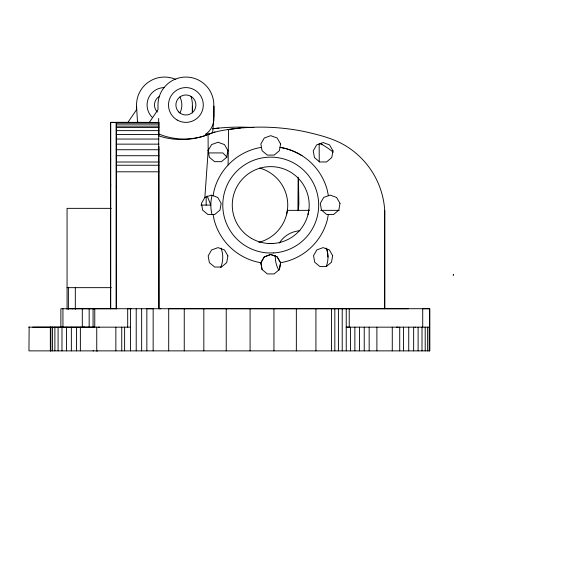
<?xml version="1.0" encoding="UTF-8"?>
<svg xmlns="http://www.w3.org/2000/svg" width="579" height="579" viewBox="0 0 579 579"><rect width="100%" height="100%" fill="white"/><g stroke="black" fill="none" stroke-linecap="round" stroke-linejoin="round"><path stroke-width="0.87" d="M422.721 327.164L422.721 308.723L429.698 308.716L429.698 350.874L28.957 350.874L29.138 327.164M50.872 350.874L50.88 327.164M52.457 350.874L52.457 327.164M54.882 350.874L54.882 327.164M58.088 350.874L58.088 327.164M61.975 350.874L61.975 327.164M66.44 350.874L66.44 327.164M71.355 350.874L71.355 327.164M76.573 350.874L76.573 327.164M80.372 350.874L80.372 327.164M32.735 327.164L94.768 327.164L94.768 308.723L93.429 308.723M96.744 350.874L96.744 327.164M115.851 350.874L115.851 327.164M116.27 122.415L116.27 308.723L116.285 122.386L158.95 122.43L158.95 135.964L163.488 137.281A73.634 73.634 0 0 0 204.213 135.935C215.547 130.76 227.996 129.392 240.263 128.075M121.749 350.874L121.749 327.164M124.615 350.874L124.615 327.164M127.691 327.164L127.691 308.723L131.238 308.723M175.821 79.475A27.922 27.922 0 0 0 136.572 106.232L137.52 122.408M429.705 350.867L429.698 308.716L158.95 308.723L158.653 118.42M192.366 112.934L192.366 106.232A27.922 27.922 0 0 0 191.027 96.353M213.796 117.124L213.796 106.232A27.922 27.922 0 0 0 185.902 77.058A27.922 27.922 0 0 0 158.002 106.232L158.002 109.67L149.339 122.401M346.235 350.874L346.235 308.723M349.231 308.723L349.231 327.164L346.235 327.164L429.698 327.164M350.454 350.874L350.454 327.164M354.869 350.874L354.869 327.164M359.465 350.874L359.465 327.164M364.234 350.874L364.234 327.164M369.163 350.874L369.163 327.164M376.893 350.874L376.893 327.164M384.709 210.358L384.709 308.723L384.709 210.358A81.559 81.559 0 0 0 343.542 144.569C331.326 137.744 317.545 134.567 304.018 131.476A218.225 218.225 0 0 0 227.547 129.645M392.272 350.874L392.272 327.164M399.72 350.874L399.72 327.164M403.52 350.874L403.52 327.164M408.738 350.874L408.738 327.164M413.645 350.874L413.645 327.164M418.11 350.874L418.118 327.164M422.004 350.874L422.004 327.164M425.21 350.874L425.21 327.164M427.635 350.874L427.635 327.164M429.213 350.874L429.213 327.164M192.344 112.333L192.366 106.232M297.932 210.358L298.149 177.203M228.097 165.051L228.56 129.522M298.446 210.358L298.851 203.367L298.482 178.166M204.872 197.432L211.306 195.094L217.74 197.432L221.164 203.367L219.977 210.105L214.729 214.505L207.883 214.505L202.636 210.105L201.449 203.367L204.872 197.432L208.172 150.518L208.078 134.531M206.167 205.089L206.182 196.954M212.638 132.316L213.752 120.171L213.796 106.232L213.752 120.171C213.354 125.672 210.401 130.897 205.892 134.075L205.9 135.32M279.396 269.524L280.576 262.721L277.153 256.844L270.711 254.507L264.292 256.852L260.876 262.736L262.055 269.524L267.303 273.925L274.164 273.925L279.396 269.524L280.583 262.779L277.16 256.852L270.726 254.507L264.285 256.859L260.868 262.779L262.055 269.524M213.086 195.738L214.078 190.542A58.486 58.486 0 0 1 259.768 147.638L261.484 147.421M286.547 214.657L287.452 209.909M307.977 214.657L308.889 209.909M328.351 214.512L327.374 219.629A58.486 58.486 0 0 1 281.683 262.533L280.576 262.721M208.056 150.46L208.628 148.81M127.908 122.401L136.572 109.67L136.572 106.232M208.968 134.205L204.59 135.79A66.498 66.498 0 0 1 163.329 135.674L158.95 134.075M210.669 133.452L214.947 131.961M212.978 128.799L218.833 128.075M99.356 327.164L98.249 327.164M93.089 350.874L93.523 350.874M150.062 122.386L110.654 122.393L110.647 308.723L110.654 122.393L128.56 122.422M116.27 122.835L158.95 122.842M116.27 124.072L158.95 124.087M116.27 126.121L158.95 126.128M116.27 127.438L158.95 127.445M116.27 130.622L158.95 130.637M209.924 134.067L205.892 134.075L208.23 134.545M116.27 134.516L158.95 134.523M116.27 139.047L158.95 139.054M116.27 144.142L158.95 144.149M116.27 149.729L158.95 149.737M208.064 152.928L222.857 152.928L227.011 157.177M116.27 155.715L158.95 155.729M116.27 162.011L158.95 162.019M116.27 165.239L158.95 165.247M116.27 171.804L158.95 171.811M201 205.089L210.828 205.089L207.166 195.955M111.298 208.353L67.063 208.353L67.063 309.331M287.365 210.358L309.15 210.358M320.686 210.358L339.156 210.358M268.309 243.477L273.143 243.477M67.063 287.654L111.298 287.654M116.835 308.723L60.875 308.723L60.875 327.164M67.729 308.723L160.853 308.723M408.267 308.723L168.699 308.723L168.699 350.874M82.688 327.164L84.708 327.164M130.565 327.164L28.957 327.164L29.442 327.164M396.579 327.164L398.135 327.164M415.078 327.164L415.49 327.164M96.418 350.874L97.475 350.874M71.999 308.723L73.33 308.723M93.429 327.164L94.768 327.164M279.975 147.421C287.828 148.557 295.297 151.618 302.064 155.708M260.876 262.736L259.768 262.533A58.486 58.486 0 0 1 214.078 219.629L213.101 214.505M319.897 143.454L322.112 144.569M326.086 248.058L327.164 250.642L328.003 257.04M328.365 195.738L327.374 190.542A58.486 58.486 0 0 0 281.683 147.638M319.159 143.983L319.253 161.925M116.27 157.546L116.285 158.045M116.285 186.547L116.285 187.046M110.654 158.603L110.654 160.434M110.654 185.997L110.654 184.165M342.218 308.723L342.218 350.874M338.411 308.723L338.411 350.874M334.828 308.723L334.828 350.874M331.478 308.723L331.478 350.874M315.924 308.723L315.924 350.874M296.347 308.723L296.347 350.874M273.939 308.723L273.939 350.874M250.085 308.723L250.085 350.874M226.23 308.723L226.23 350.874M203.83 308.723L203.83 350.874M184.252 308.723L184.252 350.874M158.95 146.48L158.95 308.723M153.153 350.874L153.153 308.723L146.849 308.723L146.849 350.874M141.645 308.723L141.645 350.874M136.217 308.723L136.217 350.874M130.565 308.723L130.565 350.874M93.067 308.723L93.067 327.555M89.166 308.723L89.166 327.555M82.305 308.723L82.305 327.164M75.313 287.654L75.313 309.331M68.394 287.654L68.394 309.331M62.937 308.723L62.937 327.164M179.888 96.946A17.384 17.384 0 0 1 179.888 113.014M152.168 117.276A17.384 17.384 0 0 1 164.465 87.595M326.614 248.579A26.345 26.345 0 0 1 326.317 266.311M278.846 270.212A26.345 26.345 0 0 1 275.372 255.325M279.288 243.129A26.345 26.345 0 0 1 299.944 230.746M259.638 168.048A38.46 38.46 0 0 1 258.856 242.34M212.037 214.657A38.46 38.46 0 0 1 212.037 195.521M157.387 112.058A10.009 10.009 0 0 1 159.457 96.317M221.062 248.123A26.345 26.345 0 0 1 220.744 267.476M320.542 143.701A81.559 81.559 0 0 1 333.236 152.161M212.884 128.719A218.225 218.225 0 0 1 253.819 127.612M50.387 327.164L50.395 350.874L50.387 327.164M453.444 274.721L453.234 275.177L453.444 274.721M227.887 150.518L226.7 157.264L221.453 161.664L214.606 161.664L209.359 157.264L208.172 150.518L211.596 144.591L218.03 142.246L224.464 144.591L227.887 150.518M227.894 255.889L226.707 262.634L221.46 267.035L214.614 267.035L209.366 262.634L208.179 255.889L211.603 249.954L218.037 247.617L224.471 249.954L227.894 255.889M280.583 143.947L279.396 150.685L274.149 155.092L267.303 155.092L262.055 150.685L260.868 143.947L264.292 138.012L270.726 135.674L277.16 138.012L280.583 143.947M332.961 150.822L331.767 157.568L326.527 161.968L319.673 161.968L314.433 157.568L313.239 150.822L316.662 144.895L323.096 142.55L329.538 144.895L332.961 150.822M340.003 203.367L338.816 210.105L333.569 214.512L326.722 214.512L321.475 210.105L320.288 203.367L323.712 197.432L330.146 195.094L336.58 197.432L340.003 203.367M332.657 255.643L331.506 262.186L326.418 266.449L319.774 266.449L314.687 262.186L313.536 255.643L316.858 249.889L323.096 247.617L329.335 249.889L332.657 255.643M137.882 122.393L137.462 122.393L138.714 122.401L137.462 122.393L138.714 122.401L137.882 122.393M273.737 252.943L267.715 252.943A47.948 47.948 0 0 1 229.718 180.25A47.948 47.948 0 0 1 311.741 180.25A47.948 47.948 0 0 1 273.737 252.943M177.203 120.041A17.384 17.384 0 0 0 203.287 104.98A17.384 17.384 0 0 0 177.203 89.926A17.384 17.384 0 0 0 177.203 120.041M178.824 112.058A10.009 10.009 0 0 0 195.572 107.571A10.009 10.009 0 0 0 183.311 95.311A10.009 10.009 0 0 0 178.824 112.058M251.496 238.396A38.46 38.46 0 0 0 309.186 205.089A38.46 38.46 0 0 0 251.496 171.782A38.46 38.46 0 0 0 251.496 238.396"/></g></svg>
